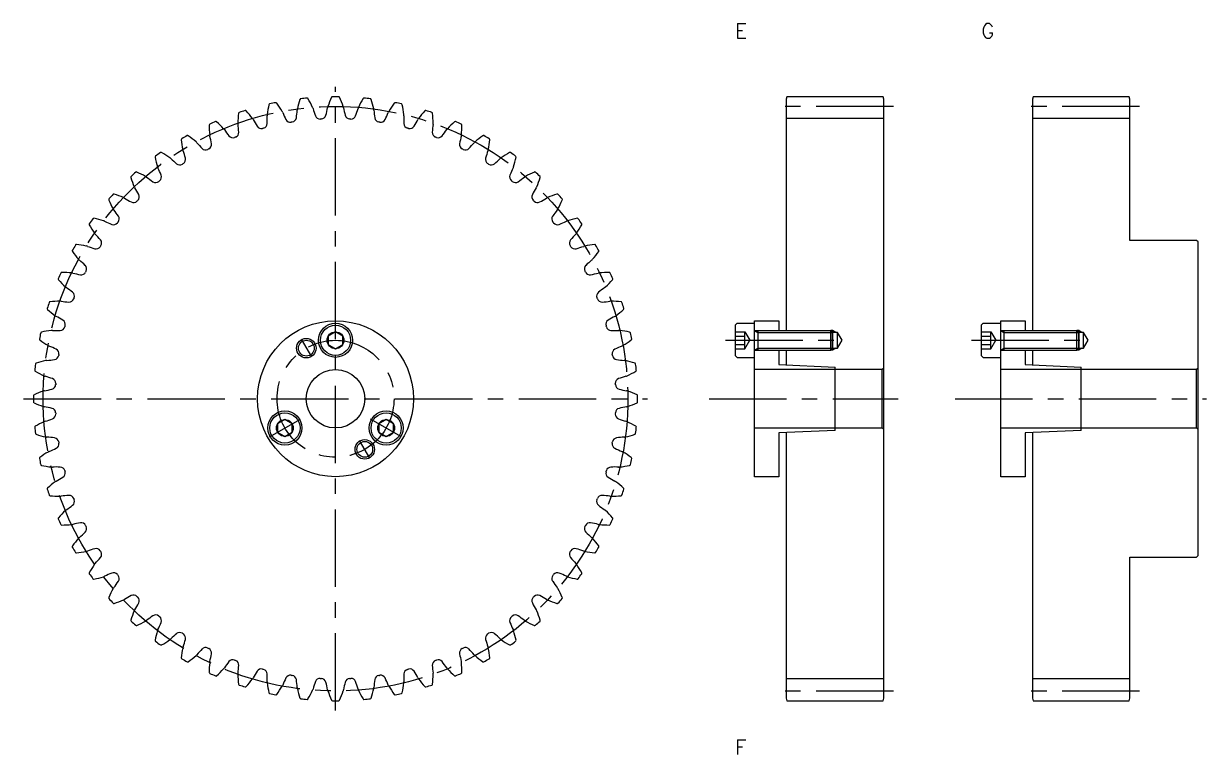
# Model space of a CAD drawing. Extents: x -2 to 241, y -18 to 296.
# Drawn here: x -2 to 240.7, y 146 to 296 of the extents above; entities that cross this region are included whole.
import ezdxf

# ---------------------------------------------------------------- set-up
doc = ezdxf.new("R2010")
doc.units = 0
doc.header["$LTSCALE"] = 0.5
doc.linetypes.add('CENTER', pattern=[50.8, 31.75, -6.35, 6.35, -6.35])
for name, color, linetype in [('MSM_CENTER', 1, 'CENTER'), ('MSM_CONTINUOUS', 7, 'CONTINUOUS'), ('MSM_NARROW', 5, 'CONTINUOUS'), ('MSM_PART_NUMBER', 7, 'CONTINUOUS')]:
    doc.layers.add(name, color=color, linetype=linetype)
doc.styles.get("Standard").update_dxf_attribs({"font": 'txt.shx', "height": 2, "bigfont": 'bigfont.shx'})

# ---------------------------------------------------------------- blocks, each defined once
blk = doc.blocks.new('*U2')
at = {"layer": 'MSM_PART_NUMBER'}
blk.add_text('F', height=3, dxfattribs=at).set_placement((144, 146))
blk = doc.blocks.new('*U8')
at = {"layer": 'MSM_PART_NUMBER'}
blk.add_text('E', height=3, dxfattribs=at).set_placement((144, 293))
blk = doc.blocks.new('*U9')
at = {"layer": 'MSM_PART_NUMBER'}
blk.add_text('G', height=3, dxfattribs=at).set_placement((194.5, 293))

msp = doc.modelspace()

# ---------------------------------------------------------------- linework, layer by layer
at = {"layer": 'MSM_CENTER'}
for p, q in [((62, 155), (62, 283)), ((176.5, 279), (152.5, 279)), ((227, 279), (203, 279)), ((54.95, 231.21), (57.05, 227.57)), ((142, 231), (166.51, 231)), ((192.5, 231), (217.01, 231)), ((-2, 219), (126, 219)), ((138.64, 219), (177.47, 219)), ((189.14, 219), (240.7, 219)), ((48.43, 211.16), (54.79, 214.84)), ((75.57, 211.16), (69.21, 214.84)), ((69.05, 206.79), (66.95, 210.43)), ((176.5, 159), (152.5, 159)), ((227, 159), (203, 159))]:
    msp.add_line(p, q, dxfattribs=at)
for radius in [60, 12]:
    msp.add_circle((62, 219), radius, dxfattribs=at)
at = {"layer": 'MSM_CONTINUOUS'}
for p, q in [((154.63, 281), (154.5, 280.5)), ((154.5, 280.5), (154.5, 233)), ((174.37, 281), (154.63, 281)), ((174.5, 280.5), (174.37, 281)), ((174.5, 157.5), (174.5, 280.5)), ((205.13, 281), (205, 280.5)), ((205, 280.5), (205, 233)), ((224.87, 281), (205.13, 281)), ((225, 280.5), (224.87, 281)), ((225, 251.5), (225, 280.5)), ((174.5, 276.5), (154.5, 276.5)), ((225, 276.5), (205, 276.5)), ((238.7, 251.5), (225, 251.5)), ((239, 251.2), (238.7, 251.5)), ((239, 186.8), (239, 251.2)), ((144, 234.1), (144.4, 234.5)), ((144, 234.1), (144, 227.9)), ((144.4, 234.5), (148, 234.5)), ((148, 203), (148, 235)), ((148, 235), (153, 235)), ((148, 233), (163.62, 233)), ((148.66, 233), (148.66, 229)), ((153, 235), (153, 233)), ((163.62, 229), (163.62, 233)), ((164, 232.62), (163.62, 233)), ((194.5, 234.1), (194.9, 234.5)), ((194.5, 234.1), (194.5, 227.9)), ((194.9, 234.5), (198.5, 234.5)), ((198.5, 203), (198.5, 235)), ((198.5, 235), (203.5, 235)), ((198.5, 233), (214.12, 233)), ((199.16, 233), (199.16, 229)), ((203.5, 235), (203.5, 233)), ((214.12, 229), (214.12, 233)), ((214.5, 232.62), (214.12, 233)), ((62, 232.73), (60.5, 231.87)), ((60.5, 231.87), (60.5, 230.13)), ((63.5, 231.87), (62, 232.73)), ((63.5, 230.13), (63.5, 231.87)), ((144, 232.73), (146, 232.73)), ((144, 231.87), (146, 231.87)), ((146, 232.73), (147, 231)), ((146, 229.27), (146, 232.73)), ((146, 229.27), (147, 231)), ((165, 232.62), (164, 232.62)), ((164, 229.38), (164, 232.62)), ((165.94, 231), (165, 232.62)), ((165, 229.38), (165, 232.62)), ((165, 229.38), (165.94, 231)), ((194.5, 232.73), (196.5, 232.73)), ((194.5, 231.87), (196.5, 231.87)), ((196.5, 232.73), (197.5, 231)), ((196.5, 229.27), (196.5, 232.73)), ((196.5, 229.27), (197.5, 231)), ((215.5, 232.62), (214.5, 232.62)), ((214.5, 229.38), (214.5, 232.62)), ((216.44, 231), (215.5, 232.62)), ((215.5, 229.38), (215.5, 232.62)), ((215.5, 229.38), (216.44, 231)), ((60.5, 230.13), (62, 229.27)), ((62, 229.27), (63.5, 230.13)), ((144, 230.13), (146, 230.13)), ((144, 229.27), (146, 229.27)), ((148, 229), (163.62, 229)), ((153, 229), (153, 226)), ((154.5, 229), (154.5, 225.93)), ((163.62, 229), (164, 229.38)), ((164, 229.38), (165, 229.38)), ((194.5, 230.13), (196.5, 230.13)), ((194.5, 229.27), (196.5, 229.27)), ((198.5, 229), (214.12, 229)), ((203.5, 229), (203.5, 226)), ((205, 229), (205, 225.93)), ((214.12, 229), (214.5, 229.38)), ((214.5, 229.38), (215.5, 229.38)), ((144.4, 227.5), (144, 227.9)), ((144.4, 227.5), (148, 227.5)), ((153, 226), (164.5, 225.5)), ((194.9, 227.5), (194.5, 227.9)), ((194.9, 227.5), (198.5, 227.5)), ((203.5, 226), (215, 225.5)), ((174.2, 225), (148, 225)), ((164.5, 212.5), (164.5, 225.5)), ((174.5, 225.3), (174.2, 225)), ((174.2, 213), (174.2, 225)), ((238.7, 225), (198.5, 225)), ((215, 212.5), (215, 225.5)), ((239, 225.3), (238.7, 225)), ((238.7, 213), (238.7, 225)), ((51.61, 214.73), (50.11, 213.87)), ((50.11, 213.87), (50.11, 212.13)), ((53.11, 213.87), (51.61, 214.73)), ((53.11, 212.13), (53.11, 213.87)), ((72.39, 214.73), (70.89, 213.87)), ((70.89, 213.87), (70.89, 212.13)), ((73.89, 213.87), (72.39, 214.73)), ((73.89, 212.13), (73.89, 213.87)), ((50.11, 212.13), (51.61, 211.27)), ((51.61, 211.27), (53.11, 212.13)), ((70.89, 212.13), (72.39, 211.27)), ((72.39, 211.27), (73.89, 212.13)), ((148, 213), (174.2, 213)), ((164.5, 212.5), (153, 212)), ((153, 212), (153, 203)), ((154.5, 212.07), (154.5, 157.5)), ((174.2, 213), (174.5, 212.7)), ((198.5, 213), (238.7, 213)), ((215, 212.5), (203.5, 212)), ((203.5, 212), (203.5, 203)), ((205, 212.07), (205, 157.5)), ((238.7, 213), (239, 212.7)), ((153, 203), (148, 203)), ((203.5, 203), (198.5, 203)), ((225, 157.5), (225, 186.5)), ((225, 186.5), (238.7, 186.5)), ((238.7, 186.5), (239, 186.8)), ((174.5, 161.5), (154.5, 161.5)), ((225, 161.5), (205, 161.5)), ((154.5, 157.5), (154.63, 157)), ((154.63, 157), (174.37, 157)), ((174.37, 157), (174.5, 157.5)), ((205, 157.5), (205.13, 157)), ((205.13, 157), (224.87, 157)), ((224.87, 157), (225, 157.5))]:
    msp.add_line(p, q, dxfattribs=at)
for centre, radius in [((62, 219), 16), ((62, 231), 3.5), ((62, 231), 3.1), ((56, 229.39), 1.62), ((62, 231), 1.73), ((62, 219), 6), ((51.61, 213), 3.5), ((51.61, 213), 3.1), ((72.39, 213), 3.5), ((72.39, 213), 3.1), ((51.61, 213), 1.73), ((72.39, 213), 1.73), ((68, 208.61), 1.62)]:
    msp.add_circle(centre, radius, dxfattribs=at)
for centre, radius, start, end in [((67.86, 275.08), 20, 167.6513, 173.5), ((48.52, 279.31), 0.2, 102.5961, 167.6513), ((62, 219), 62, 101.4039, 102.5961), ((49.78, 279.58), 0.2, 36.3487, 101.4039), ((33.83, 267.84), 20, 30.5, 36.3487), ((73.69, 274.16), 20, 161.6513, 167.5), ((54.9, 280.39), 0.2, 96.5961, 161.6513), ((62, 219), 62, 95.4039, 96.5961), ((56.18, 280.53), 0.2, 30.3487, 95.4039), ((39.09, 270.52), 20, 24.5, 30.3487), ((79.4, 272.63), 20, 155.6513, 161.5), ((61.36, 280.8), 0.2, 90.5961, 155.6513), ((62, 219), 62, 89.4039, 90.5961), ((62.64, 280.8), 0.2, 24.3487, 89.4039), ((44.6, 272.63), 20, 18.5, 24.3487), ((84.91, 270.52), 20, 149.6513, 155.5), ((67.82, 280.53), 0.2, 84.5961, 149.6513), ((62, 219), 62, 83.4039, 84.5961), ((69.1, 280.39), 0.2, 18.3487, 83.4039), ((50.31, 274.16), 20, 12.5, 18.3487), ((90.17, 267.84), 20, 143.6513, 149.5), ((74.22, 279.58), 0.2, 78.5961, 143.6513), ((62, 219), 62, 77.4039, 78.5961), ((75.48, 279.31), 0.2, 12.3487, 77.4039), ((56.14, 275.08), 20, 6.5, 12.3487), ((61.97, 275.38), 20, 173.6513, 179.5), ((42.29, 277.57), 0.2, 108.5961, 173.6513), ((62, 219), 62, 107.4039, 108.5961), ((43.52, 277.97), 0.2, 42.3487, 107.4039), ((28.88, 264.63), 20, 36.5, 42.3487), ((49.64, 277.15), 1.66, 173.5, 181.8011), ((23.99, 276.37), 24, 357.9382, 1.758), ((49.64, 277.15), 1.66, 22.1989, 30.5), ((73.39, 286.86), 24, 202.242, 206.0618), ((30.2, 280.02), 24, 351.9382, 355.758), ((55.79, 278.13), 1.66, 167.5, 175.8011), ((55.79, 278.13), 1.66, 16.1989, 24.5), ((80.42, 285.3), 24, 196.242, 200.0618), ((58.81, 277.41), 1, 200.0618, 273.1225), ((59.06, 277.43), 1, 272.8776, 345.9382), ((36.75, 283.01), 24, 345.9382, 349.758), ((62, 278.45), 1.66, 161.5, 169.8011), ((62, 278.45), 1.66, 10.1989, 18.5), ((87.25, 283.01), 24, 190.242, 194.0618), ((64.94, 277.43), 1, 194.0618, 267.1224), ((65.19, 277.41), 1, 266.8776, 339.9382), ((43.58, 285.3), 24, 339.9382, 343.758), ((68.21, 278.13), 1.66, 155.5, 163.8011), ((68.21, 278.13), 1.66, 4.1989, 12.5), ((93.8, 280.02), 24, 184.242, 188.0618), ((50.61, 286.86), 24, 333.9382, 337.758), ((74.36, 277.15), 1.66, 149.5, 157.8011), ((74.36, 277.15), 1.66, 358.1989, 6.5), ((100.01, 276.37), 24, 178.242, 182.0618), ((95.12, 264.63), 20, 137.6513, 143.5), ((80.48, 277.97), 0.2, 72.5961, 137.6513), ((62, 219), 62, 71.4039, 72.5961), ((81.71, 277.57), 0.2, 6.3487, 71.4039), ((62.03, 275.38), 20, 0.5, 6.3487), ((36.28, 275.19), 0.2, 114.5961, 179.6513), ((56.08, 275.07), 20, 179.6513, 185.5), ((62, 219), 62, 113.4039, 114.5961), ((37.45, 275.72), 0.2, 48.3487, 113.4039), ((24.29, 260.92), 20, 42.5, 48.3487), ((37.82, 273.31), 1.66, 34.1989, 42.5), ((43.63, 275.54), 1.66, 179.5, 187.8011), ((18.21, 272.08), 24, 3.9382, 7.758), ((43.63, 275.54), 1.66, 28.1989, 36.5), ((66.23, 287.68), 24, 208.242, 212.0618), ((46.74, 275.47), 1, 212.0618, 285.1225), ((62, 219), 57.5, 104.8776, 105.1224), ((46.98, 275.54), 1, 284.8776, 357.9382), ((52.73, 276.76), 1, 206.0618, 279.1225), ((62, 219), 57.5, 98.8776, 99.1224), ((52.97, 276.8), 1, 278.8776, 351.9382), ((62, 219), 57.5, 92.8776, 93.1224), ((62, 219), 57.5, 86.8776, 87.1224), ((71.03, 276.8), 1, 188.0618, 261.1224), ((62, 219), 57.5, 80.8776, 81.1224), ((71.27, 276.76), 1, 260.8776, 333.9382), ((77.02, 275.54), 1, 182.0618, 255.1224), ((62, 219), 57.5, 74.8776, 75.1224), ((77.26, 275.47), 1, 254.8776, 327.9382), ((57.77, 287.68), 24, 327.9382, 331.758), ((80.37, 275.54), 1.66, 143.5, 151.8011), ((105.79, 272.08), 24, 172.242, 176.0618), ((80.37, 275.54), 1.66, 352.1989, 0.5), ((86.18, 273.31), 1.66, 137.5, 145.8011), ((99.71, 260.92), 20, 131.6513, 137.5), ((86.55, 275.72), 0.2, 66.5961, 131.6513), ((62, 219), 62, 65.4039, 66.5961), ((87.72, 275.19), 0.2, 0.3487, 65.4039), ((67.92, 275.07), 20, 354.5, 0.3487), ((30.54, 272.2), 0.2, 120.5961, 185.6513), ((50.25, 274.15), 20, 185.6513, 191.5), ((62, 219), 62, 119.4039, 120.5961), ((31.66, 272.84), 0.2, 54.3487, 119.4039), ((20.12, 256.75), 20, 48.5, 54.3487), ((37.82, 273.31), 1.66, 185.5, 193.8011), ((12.9, 267.21), 24, 9.9382, 13.758), ((59.03, 287.75), 24, 214.242, 218.0618), ((40.92, 273.57), 1, 218.0618, 291.1225), ((62, 219), 57.5, 110.8776, 111.1224), ((41.15, 273.66), 1, 290.8776, 3.9382), ((82.85, 273.66), 1, 176.0618, 249.1224), ((62, 219), 57.5, 68.8776, 69.1224), ((83.08, 273.57), 1, 248.8776, 321.9382), ((64.97, 287.75), 24, 321.9382, 325.758), ((111.1, 267.21), 24, 166.242, 170.0618), ((86.18, 273.31), 1.66, 346.1989, 354.5), ((103.88, 256.75), 20, 125.6513, 131.5), ((92.34, 272.84), 0.2, 60.5961, 125.6513), ((62, 219), 62, 59.4039, 60.5961), ((73.75, 274.15), 20, 348.5, 354.3487), ((93.46, 272.2), 0.2, 354.3487, 59.4039), ((62, 219), 62, 125.4039, 126.5961), ((26.2, 269.37), 0.2, 60.3487, 125.4039), ((16.4, 252.17), 20, 54.5, 60.3487), ((32.27, 270.49), 1.66, 191.5, 199.8011), ((8.13, 261.81), 24, 15.9382, 19.758), ((32.27, 270.49), 1.66, 40.1989, 48.5), ((51.86, 287.06), 24, 220.242, 224.0618), ((35.33, 271.07), 1, 224.0618, 297.1225), ((62, 219), 57.5, 116.8776, 117.1224), ((35.55, 271.18), 1, 296.8776, 9.9382), ((88.45, 271.18), 1, 170.0618, 243.1224), ((62, 219), 57.5, 62.8776, 63.1224), ((88.67, 271.07), 1, 242.8776, 315.9382), ((72.14, 287.06), 24, 315.9382, 319.758), ((91.73, 270.49), 1.66, 131.5, 139.8011), ((115.87, 261.81), 24, 160.242, 164.0618), ((91.73, 270.49), 1.66, 340.1989, 348.5), ((107.6, 252.17), 20, 119.6513, 125.5), ((97.8, 269.37), 0.2, 54.5961, 119.6513), ((62, 219), 62, 53.4039, 54.5961), ((25.16, 268.62), 0.2, 126.5961, 191.6513), ((44.55, 272.62), 20, 191.6513, 197.5), ((27.05, 267.1), 1.66, 46.1989, 54.5), ((44.8, 285.63), 24, 226.242, 230.0618), ((30.03, 267.99), 1, 230.0618, 303.1225), ((62, 219), 57.5, 122.8776, 123.1224), ((30.24, 268.13), 1, 302.8776, 15.9382), ((93.76, 268.13), 1, 164.0618, 237.1224), ((62, 219), 57.5, 56.8776, 57.1224), ((93.97, 267.99), 1, 236.8776, 309.9382), ((79.2, 285.63), 24, 309.9382, 313.758), ((96.95, 267.1), 1.66, 125.5, 133.8011), ((79.45, 272.62), 20, 342.5, 348.3487), ((98.84, 268.62), 0.2, 348.3487, 53.4039), ((20.17, 264.49), 0.2, 132.5961, 197.6513), ((62, 219), 62, 131.4039, 132.5961), ((21.13, 265.35), 0.2, 66.3487, 131.4039), ((13.18, 247.22), 20, 60.5, 66.3487), ((22.22, 263.18), 1.66, 52.1989, 60.5), ((27.05, 267.1), 1.66, 197.5, 205.8011), ((3.95, 255.95), 24, 21.9382, 25.758), ((25.28, 264.54), 1, 308.8776, 21.9382), ((98.72, 264.54), 1, 158.0618, 231.1224), ((120.05, 255.95), 24, 154.242, 158.0618), ((96.95, 267.1), 1.66, 334.1989, 342.5), ((101.78, 263.18), 1.66, 119.5, 127.8011), ((110.82, 247.22), 20, 113.6513, 119.5), ((102.87, 265.35), 0.2, 48.5961, 113.6513), ((62, 219), 62, 47.4039, 48.5961), ((103.83, 264.49), 0.2, 342.3487, 47.4039), ((39.04, 270.5), 20, 197.6513, 203.5), ((22.22, 263.18), 1.66, 203.5, 211.8011), ((0.4, 249.68), 24, 27.9382, 31.758), ((37.93, 283.47), 24, 232.242, 236.0618), ((25.09, 264.38), 1, 236.0618, 309.1225), ((62, 219), 57.5, 128.8776, 129.1224), ((62, 219), 57.5, 50.8776, 51.1224), ((98.91, 264.38), 1, 230.8776, 303.9382), ((86.07, 283.47), 24, 303.9382, 307.758), ((123.6, 249.68), 24, 148.242, 152.0618), ((101.78, 263.18), 1.66, 328.1989, 336.5), ((84.96, 270.5), 20, 336.5, 342.3487), ((15.65, 259.87), 0.2, 138.5961, 203.6513), ((33.78, 267.82), 20, 203.6513, 209.5), ((62, 219), 62, 137.4039, 138.5961), ((16.51, 260.83), 0.2, 72.3487, 137.4039), ((10.5, 241.96), 20, 66.5, 72.3487), ((17.82, 258.78), 1.66, 58.1989, 66.5), ((31.32, 280.6), 24, 238.242, 242.0618), ((62, 219), 57.5, 134.8776, 135.1224), ((20.72, 260.45), 1, 314.8776, 27.9382), ((103.28, 260.45), 1, 152.0618, 225.1224), ((62, 219), 57.5, 44.8776, 45.1224), ((92.68, 280.6), 24, 297.9382, 301.758), ((106.18, 258.78), 1.66, 113.5, 121.8011), ((113.5, 241.96), 20, 107.6513, 113.5), ((107.49, 260.83), 0.2, 42.5961, 107.6513), ((90.22, 267.82), 20, 330.5, 336.3487), ((62, 219), 62, 41.4039, 42.5961), ((108.35, 259.87), 0.2, 336.3487, 41.4039), ((17.82, 258.78), 1.66, 209.5, 217.8011), ((-2.47, 243.07), 24, 33.9382, 37.758), ((20.55, 260.28), 1, 242.0618, 315.1225), ((103.45, 260.28), 1, 224.8776, 297.9382), ((126.47, 243.07), 24, 142.242, 146.0618), ((106.18, 258.78), 1.66, 322.1989, 330.5), ((11.63, 254.8), 0.2, 144.5961, 209.6513), ((62, 219), 62, 143.4039, 144.5961), ((12.38, 255.84), 0.2, 78.3487, 143.4039), ((8.38, 236.45), 20, 72.5, 78.3487), ((13.9, 253.95), 1.66, 64.1989, 72.5), ((25.05, 277.05), 24, 244.242, 248.0618), ((16.46, 255.72), 1, 248.0618, 321.1225), ((62, 219), 57.5, 140.8776, 141.1224), ((16.62, 255.91), 1, 320.8776, 33.9382), ((107.38, 255.91), 1, 146.0618, 219.1224), ((62, 219), 57.5, 38.8776, 39.1224), ((107.54, 255.72), 1, 218.8776, 291.9382), ((98.95, 277.05), 24, 291.9382, 295.758), ((110.1, 253.95), 1.66, 107.5, 115.8011), ((115.62, 236.45), 20, 101.6513, 107.5), ((111.62, 255.84), 0.2, 36.5961, 101.6513), ((62, 219), 62, 35.4039, 36.5961), ((112.37, 254.8), 0.2, 330.3487, 35.4039), ((28.83, 264.6), 20, 209.6513, 215.5), ((13.9, 253.95), 1.66, 215.5, 223.8011), ((-4.63, 236.2), 24, 39.9382, 43.758), ((128.63, 236.2), 24, 136.242, 140.0618), ((110.1, 253.95), 1.66, 316.1989, 324.5), ((95.17, 264.6), 20, 324.5, 330.3487), ((62, 219), 62, 149.4039, 150.5961), ((8.8, 250.46), 0.2, 84.3487, 149.4039), ((6.85, 230.75), 20, 78.5, 84.3487), ((10.51, 248.73), 1.66, 70.1989, 78.5), ((19.19, 272.87), 24, 250.242, 254.0618), ((12.87, 250.76), 1, 254.0618, 327.1225), ((62, 219), 57.5, 146.8776, 147.1224), ((13.01, 250.97), 1, 326.8776, 39.9382), ((110.99, 250.97), 1, 140.0618, 213.1224), ((62, 219), 57.5, 32.8776, 33.1224), ((111.13, 250.76), 1, 212.8776, 285.9382), ((104.81, 272.87), 24, 285.9382, 289.758), ((113.49, 248.73), 1.66, 101.5, 109.8011), ((117.15, 230.75), 20, 95.6513, 101.5), ((115.2, 250.46), 0.2, 30.5961, 95.6513), ((62, 219), 62, 29.4039, 30.5961), ((8.16, 249.34), 0.2, 150.5961, 215.6513), ((24.25, 260.88), 20, 215.6513, 221.5), ((10.51, 248.73), 1.66, 221.5, 229.8011), ((113.49, 248.73), 1.66, 310.1989, 318.5), ((99.75, 260.88), 20, 318.5, 324.3487), ((115.84, 249.34), 0.2, 324.3487, 29.4039), ((-6.06, 229.14), 24, 45.9382, 49.758), ((9.93, 245.67), 1, 332.8776, 45.9382), ((62, 219), 57.5, 152.8776, 153.1224), ((114.07, 245.67), 1, 134.0618, 207.1224), ((62, 219), 57.5, 26.8776, 27.1224), ((130.06, 229.14), 24, 130.242, 134.0618), ((5.28, 243.55), 0.2, 156.5961, 221.6513), ((62, 219), 62, 155.4039, 156.5961), ((20.08, 256.71), 20, 221.6513, 227.5), ((5.81, 244.72), 0.2, 90.3487, 155.4039), ((5.93, 224.92), 20, 84.5, 90.3487), ((7.69, 243.18), 1.66, 76.1989, 84.5), ((13.79, 268.1), 24, 256.242, 260.0618), ((9.82, 245.45), 1, 260.0618, 333.1225), ((114.18, 245.45), 1, 206.8776, 279.9382), ((110.21, 268.1), 24, 279.9382, 283.758), ((116.31, 243.18), 1.66, 95.5, 103.8011), ((118.07, 224.92), 20, 89.6513, 95.5), ((103.92, 256.71), 20, 312.5, 318.3487), ((118.19, 244.72), 0.2, 24.5961, 89.6513), ((62, 219), 62, 23.4039, 24.5961), ((118.72, 243.55), 0.2, 318.3487, 23.4039), ((7.69, 243.18), 1.66, 227.5, 235.8011), ((-6.75, 221.97), 24, 51.9382, 55.758), ((7.43, 240.08), 1, 338.8776, 51.9382), ((116.57, 240.08), 1, 128.0618, 201.1224), ((130.75, 221.97), 24, 124.242, 128.0618), ((116.31, 243.18), 1.66, 304.1989, 312.5), ((62, 219), 62, 161.4039, 162.5961), ((3.43, 238.71), 0.2, 96.3487, 161.4039), ((5.62, 219.03), 20, 90.5, 96.3487), ((5.46, 237.37), 1.66, 82.1989, 90.5), ((8.92, 262.79), 24, 262.242, 266.0618), ((7.34, 239.85), 1, 266.0618, 339.1225), ((62, 219), 57.5, 158.8776, 159.1224), ((62, 219), 57.5, 20.8776, 21.1224), ((116.66, 239.85), 1, 200.8776, 273.9382), ((115.08, 262.79), 24, 273.9382, 277.758), ((118.54, 237.37), 1.66, 89.5, 97.8011), ((118.38, 219.03), 20, 83.6513, 89.5), ((120.57, 238.71), 0.2, 18.5961, 83.6513), ((62, 219), 62, 17.4039, 18.5961), ((3.03, 237.48), 0.2, 162.5961, 227.6513), ((16.37, 252.12), 20, 227.6513, 233.5), ((5.46, 237.37), 1.66, 233.5, 241.8011), ((-6.68, 214.77), 24, 57.9382, 61.758), ((130.68, 214.77), 24, 118.242, 122.0618), ((118.54, 237.37), 1.66, 298.1989, 306.5), ((107.63, 252.12), 20, 306.5, 312.3487), ((120.97, 237.48), 0.2, 312.3487, 17.4039), ((5.92, 213.14), 20, 96.5, 102.3487), ((3.85, 231.36), 1.66, 88.1989, 96.5), ((4.63, 257.01), 24, 268.242, 272.0618), ((5.46, 234.02), 1, 272.0618, 345.1225), ((5.53, 234.26), 1, 344.8776, 57.9382), ((62, 219), 57.5, 164.8776, 165.1224), ((118.47, 234.26), 1, 122.0618, 195.1224), ((62, 219), 57.5, 14.8776, 15.1224), ((118.54, 234.02), 1, 194.8776, 267.9382), ((119.37, 257.01), 24, 267.9382, 271.758), ((120.15, 231.36), 1.66, 83.5, 91.8011), ((118.08, 213.14), 20, 77.6513, 83.5), ((62, 219), 62, 167.4039, 168.5961), ((1.42, 231.22), 0.2, 168.5961, 233.6513), ((13.16, 247.17), 20, 233.6513, 239.5), ((1.69, 232.48), 0.2, 102.3487, 167.4039), ((110.84, 247.17), 20, 300.5, 306.3487), ((122.31, 232.48), 0.2, 12.5961, 77.6513), ((62, 219), 62, 11.4039, 12.5961), ((122.58, 231.22), 0.2, 306.3487, 11.4039), ((3.85, 231.36), 1.66, 239.5, 247.8011), ((-5.86, 207.61), 24, 63.9382, 67.758), ((4.24, 228.27), 1, 350.8776, 63.9382), ((119.76, 228.27), 1, 116.0618, 189.1224), ((129.86, 207.61), 24, 112.242, 116.0618), ((120.15, 231.36), 1.66, 292.1989, 300.5), ((62, 219), 62, 173.4039, 174.5961), ((0.61, 226.1), 0.2, 108.3487, 173.4039), ((6.84, 207.31), 20, 102.5, 108.3487), ((2.87, 225.21), 1.66, 94.1989, 102.5), ((0.98, 250.8), 24, 274.242, 278.0618), ((4.2, 228.03), 1, 278.0618, 351.1225), ((62, 219), 57.5, 170.8776, 171.1224), ((62, 219), 57.5, 8.8776, 9.1224), ((119.8, 228.03), 1, 188.8776, 261.9382), ((123.02, 250.8), 24, 261.9382, 265.758), ((121.13, 225.21), 1.66, 77.5, 85.8011), ((117.16, 207.31), 20, 71.6513, 77.5), ((123.39, 226.1), 0.2, 6.5961, 71.6513), ((62, 219), 62, 5.4039, 6.5961), ((0.47, 224.82), 0.2, 174.5961, 239.6513), ((10.48, 241.91), 20, 239.6513, 245.5), ((2.87, 225.21), 1.66, 245.5, 253.8011), ((-4.3, 200.58), 24, 69.9382, 73.758), ((128.3, 200.58), 24, 106.242, 110.0618), ((121.13, 225.21), 1.66, 286.1989, 294.5), ((113.52, 241.91), 20, 294.5, 300.3487), ((123.53, 224.82), 0.2, 300.3487, 5.4039), ((-2.01, 244.25), 24, 280.242, 284.0618), ((3.57, 221.94), 1, 284.0618, 357.1225), ((3.59, 222.19), 1, 356.8776, 69.9382), ((62, 219), 57.5, 176.8776, 177.1224), ((120.41, 222.19), 1, 110.0618, 183.1224), ((62, 219), 57.5, 2.8776, 3.1224), ((120.43, 221.94), 1, 182.8776, 255.9382), ((126.01, 244.25), 24, 255.9382, 259.758), ((0.2, 219.64), 0.2, 114.3487, 179.4039), ((62, 219), 62, 179.4039, 180.5961), ((8.37, 201.6), 20, 108.5, 114.3487), ((2.55, 219), 1.66, 100.1989, 108.5), ((121.45, 219), 1.66, 71.5, 79.8011), ((115.63, 201.6), 20, 65.6513, 71.5), ((123.8, 219.64), 0.2, 0.5961, 65.6513), ((62, 219), 62, 359.4039, 0.5961), ((0.2, 218.36), 0.2, 180.5961, 245.6513), ((8.37, 236.4), 20, 245.6513, 251.5), ((2.55, 219), 1.66, 251.5, 259.8011), ((-2.01, 193.75), 24, 75.9382, 79.758), ((3.57, 216.06), 1, 2.8776, 75.9382), ((62, 219), 57.5, 182.8776, 183.1224), ((62, 219), 57.5, 356.8776, 357.1224), ((120.43, 216.06), 1, 104.0618, 177.1224), ((126.01, 193.75), 24, 100.242, 104.0618), ((121.45, 219), 1.66, 280.1989, 288.5), ((115.63, 236.4), 20, 288.5, 294.3487), ((123.8, 218.36), 0.2, 294.3487, 359.4039), ((10.48, 196.09), 20, 114.5, 120.3487), ((2.87, 212.79), 1.66, 106.1989, 114.5), ((-4.3, 237.42), 24, 286.242, 290.0618), ((3.59, 215.81), 1, 290.0618, 3.1225), ((120.41, 215.81), 1, 176.8775, 249.9382), ((128.3, 237.42), 24, 249.9382, 253.758), ((121.13, 212.79), 1.66, 65.5, 73.8011), ((113.52, 196.09), 20, 59.6513, 65.5), ((0.47, 213.18), 0.2, 120.3487, 185.4039), ((62, 219), 62, 185.4039, 186.5961), ((0.61, 211.9), 0.2, 186.5961, 251.6513), ((6.84, 230.69), 20, 251.6513, 257.5), ((2.87, 212.79), 1.66, 257.5, 265.8011), ((121.13, 212.79), 1.66, 274.1989, 282.5), ((117.16, 230.69), 20, 282.5, 288.3487), ((123.39, 211.9), 0.2, 288.3487, 353.4039), ((62, 219), 62, 353.4039, 354.5961), ((123.53, 213.18), 0.2, 354.5961, 59.6513), ((0.98, 187.2), 24, 81.9382, 85.758), ((-5.86, 230.39), 24, 292.242, 296.0618), ((4.2, 209.97), 1, 8.8775, 81.9382), ((4.24, 209.73), 1, 296.0618, 9.1225), ((62, 219), 57.5, 188.8776, 189.1224), ((119.76, 209.73), 1, 170.8776, 243.9382), ((62, 219), 57.5, 350.8776, 351.1224), ((119.8, 209.97), 1, 98.0618, 171.1224), ((129.86, 230.39), 24, 243.9382, 247.758), ((123.02, 187.2), 24, 94.242, 98.0618), ((1.42, 206.78), 0.2, 126.3487, 191.4039), ((62, 219), 62, 191.4039, 192.5961), ((13.16, 190.83), 20, 120.5, 126.3487), ((3.85, 206.64), 1.66, 112.1989, 120.5), ((120.15, 206.64), 1.66, 59.5, 67.8011), ((110.84, 190.83), 20, 53.6513, 59.5), ((62, 219), 62, 347.4039, 348.5961), ((122.58, 206.78), 0.2, 348.5961, 53.6513), ((1.69, 205.52), 0.2, 192.5961, 257.6513), ((5.92, 224.86), 20, 257.6513, 263.5), ((3.85, 206.64), 1.66, 263.5, 271.8011), ((4.63, 180.99), 24, 87.9382, 91.758), ((5.46, 203.98), 1, 14.8775, 87.9382), ((5.53, 203.74), 1, 302.0618, 15.1225), ((62, 219), 57.5, 194.8776, 195.1224), ((118.47, 203.74), 1, 164.8776, 237.9382), ((62, 219), 57.5, 344.8776, 345.1224), ((118.54, 203.98), 1, 92.0618, 165.1224), ((119.37, 180.99), 24, 88.242, 92.0618), ((120.15, 206.64), 1.66, 268.1989, 276.5), ((118.08, 224.86), 20, 276.5, 282.3487), ((122.31, 205.52), 0.2, 282.3487, 347.4039), ((16.37, 185.88), 20, 126.5, 132.3487), ((5.46, 200.63), 1.66, 118.1989, 126.5), ((-6.68, 223.23), 24, 298.242, 302.0618), ((130.68, 223.23), 24, 237.9382, 241.758), ((118.54, 200.63), 1.66, 53.5, 61.8011), ((107.63, 185.88), 20, 47.6513, 53.5), ((3.03, 200.52), 0.2, 132.3487, 197.4039), ((62, 219), 62, 197.4039, 198.5961), ((3.43, 199.29), 0.2, 198.5961, 263.6513), ((5.62, 218.97), 20, 263.6513, 269.5), ((8.92, 175.21), 24, 93.9382, 97.758), ((7.34, 198.15), 1, 20.8775, 93.9382), ((116.66, 198.15), 1, 86.0618, 159.1224), ((115.08, 175.21), 24, 82.242, 86.0618), ((118.38, 218.97), 20, 270.5, 276.3487), ((120.57, 199.29), 0.2, 276.3487, 341.4039), ((62, 219), 62, 341.4039, 342.5961), ((120.97, 200.52), 0.2, 342.5961, 47.6513), ((5.46, 200.63), 1.66, 269.5, 277.8011), ((-6.75, 216.03), 24, 304.242, 308.0618), ((7.43, 197.92), 1, 308.0618, 21.1225), ((62, 219), 57.5, 200.8776, 201.1224), ((116.57, 197.92), 1, 158.8776, 231.9382), ((62, 219), 57.5, 338.8776, 339.1224), ((130.75, 216.03), 24, 231.9382, 235.758), ((118.54, 200.63), 1.66, 262.1989, 270.5), ((5.28, 194.45), 0.2, 138.3487, 203.4039), ((62, 219), 62, 203.4039, 204.5961), ((20.08, 181.29), 20, 132.5, 138.3487), ((7.69, 194.82), 1.66, 124.1989, 132.5), ((116.31, 194.82), 1.66, 47.5, 55.8011), ((103.92, 181.29), 20, 41.6513, 47.5), ((62, 219), 62, 335.4039, 336.5961), ((118.72, 194.45), 0.2, 336.5961, 41.6513), ((5.81, 193.28), 0.2, 204.5961, 269.6513), ((5.93, 213.08), 20, 269.6513, 275.5), ((7.69, 194.82), 1.66, 275.5, 283.8011), ((13.79, 169.9), 24, 99.9382, 103.758), ((9.82, 192.55), 1, 26.8775, 99.9382), ((9.93, 192.33), 1, 314.0618, 27.1225), ((62, 219), 57.5, 206.8776, 207.1224), ((114.07, 192.33), 1, 152.8775, 225.9382), ((62, 219), 57.5, 332.8776, 333.1224), ((114.18, 192.55), 1, 80.0618, 153.1224), ((110.21, 169.9), 24, 76.242, 80.0618), ((116.31, 194.82), 1.66, 256.1989, 264.5), ((118.07, 213.08), 20, 264.5, 270.3487), ((118.19, 193.28), 0.2, 270.3487, 335.4039), ((24.25, 177.12), 20, 138.5, 144.3487), ((10.51, 189.27), 1.66, 130.1989, 138.5), ((-6.06, 208.86), 24, 310.242, 314.0618), ((130.06, 208.86), 24, 225.9382, 229.758), ((113.49, 189.27), 1.66, 41.5, 49.8011), ((99.75, 177.12), 20, 35.6513, 41.5), ((8.16, 188.66), 0.2, 144.3487, 209.4039), ((62, 219), 62, 209.4039, 210.5961), ((8.8, 187.54), 0.2, 210.5961, 275.6513), ((6.85, 207.25), 20, 275.6513, 281.5), ((10.51, 189.27), 1.66, 281.5, 289.8011), ((19.19, 165.13), 24, 105.9382, 109.758), ((12.87, 187.24), 1, 32.8775, 105.9382), ((62, 219), 57.5, 212.8776, 213.1224), ((13.01, 187.03), 1, 320.0618, 33.1225), ((110.99, 187.03), 1, 146.8776, 219.9382), ((62, 219), 57.5, 326.8776, 327.1224), ((111.13, 187.24), 1, 74.0618, 147.1224), ((104.81, 165.13), 24, 70.242, 74.0618), ((113.49, 189.27), 1.66, 250.1989, 258.5), ((117.15, 207.25), 20, 258.5, 264.3487), ((115.2, 187.54), 0.2, 264.3487, 329.4039), ((62, 219), 62, 329.4039, 330.5961), ((115.84, 188.66), 0.2, 330.5961, 35.6513), ((28.83, 173.4), 20, 144.5, 150.3487), ((13.9, 184.05), 1.66, 136.1989, 144.5), ((-4.63, 201.8), 24, 316.242, 320.0618), ((128.63, 201.8), 24, 219.9382, 223.758), ((110.1, 184.05), 1.66, 35.5, 43.8011), ((95.17, 173.4), 20, 29.6513, 35.5), ((11.63, 183.2), 0.2, 150.3487, 215.4039), ((62, 219), 62, 215.4039, 216.5961), ((12.38, 182.16), 0.2, 216.5961, 281.6513), ((8.38, 201.55), 20, 281.6513, 287.5), ((13.9, 184.05), 1.66, 287.5, 295.8011), ((25.05, 160.95), 24, 111.9382, 115.758), ((16.46, 182.28), 1, 38.8775, 111.9382), ((62, 219), 57.5, 218.8776, 219.1224), ((16.62, 182.09), 1, 326.0618, 39.1225), ((107.38, 182.09), 1, 140.8776, 213.9382), ((62, 219), 57.5, 320.8776, 321.1224), ((107.54, 182.28), 1, 68.0618, 141.1224), ((98.95, 160.95), 24, 64.242, 68.0618), ((110.1, 184.05), 1.66, 244.1989, 252.5), ((115.62, 201.55), 20, 252.5, 258.3487), ((111.62, 182.16), 0.2, 258.3487, 323.4039), ((62, 219), 62, 323.4039, 324.5961), ((112.37, 183.2), 0.2, 324.5961, 29.6513), ((33.78, 170.18), 20, 150.5, 156.3487), ((17.82, 179.22), 1.66, 142.1989, 150.5), ((-2.47, 194.93), 24, 322.242, 326.0618), ((126.47, 194.93), 24, 213.9382, 217.758), ((106.18, 179.22), 1.66, 29.5, 37.8011), ((90.22, 170.18), 20, 23.6513, 29.5), ((15.65, 178.13), 0.2, 156.3487, 221.4039), ((62, 219), 62, 221.4039, 222.5961), ((10.5, 196.04), 20, 287.6513, 293.5), ((17.82, 179.22), 1.66, 293.5, 301.8011), ((31.32, 157.4), 24, 117.9382, 121.758), ((20.55, 177.72), 1, 44.8775, 117.9382), ((62, 219), 57.5, 224.8776, 225.1224), ((20.72, 177.55), 1, 332.0618, 45.1225), ((103.28, 177.55), 1, 134.8776, 207.9382), ((62, 219), 57.5, 314.8776, 315.1224), ((103.45, 177.72), 1, 62.0618, 135.1224), ((92.68, 157.4), 24, 58.242, 62.0618), ((106.18, 179.22), 1.66, 238.1989, 246.5), ((113.5, 196.04), 20, 246.5, 252.3487), ((62, 219), 62, 317.4039, 318.5961), ((108.35, 178.13), 0.2, 318.5961, 23.6513), ((16.51, 177.17), 0.2, 222.5961, 287.6513), ((39.04, 167.5), 20, 156.5, 162.3487), ((22.22, 174.82), 1.66, 148.1989, 156.5), ((0.4, 188.32), 24, 328.242, 332.0618), ((123.6, 188.32), 24, 207.9382, 211.758), ((101.78, 174.82), 1.66, 23.5, 31.8011), ((84.96, 167.5), 20, 17.6513, 23.5), ((107.49, 177.17), 0.2, 252.3487, 317.4039), ((20.17, 173.51), 0.2, 162.3487, 227.4039), ((62, 219), 62, 227.4039, 228.5961), ((21.13, 172.65), 0.2, 228.5961, 293.6513), ((13.18, 190.78), 20, 293.6513, 299.5), ((22.22, 174.82), 1.66, 299.5, 307.8011), ((37.93, 154.53), 24, 123.9382, 127.758), ((25.09, 173.62), 1, 50.8776, 123.9382), ((3.95, 182.05), 24, 334.242, 338.0618), ((62, 219), 57.5, 230.8776, 231.1224), ((25.28, 173.46), 1, 338.0618, 51.1225), ((98.72, 173.46), 1, 128.8776, 201.9382), ((120.05, 182.05), 24, 201.9382, 205.758), ((62, 219), 57.5, 308.8776, 309.1224), ((98.91, 173.62), 1, 56.0618, 129.1224), ((86.07, 154.53), 24, 52.242, 56.0618), ((101.78, 174.82), 1.66, 232.1989, 240.5), ((110.82, 190.78), 20, 240.5, 246.3487), ((102.87, 172.65), 0.2, 246.3487, 311.4039), ((62, 219), 62, 311.4039, 312.5961), ((103.83, 173.51), 0.2, 312.5961, 17.6513), ((44.55, 165.38), 20, 162.5, 168.3487), ((27.05, 170.9), 1.66, 154.1989, 162.5), ((44.8, 152.37), 24, 129.9382, 133.758), ((30.03, 170.01), 1, 56.8776, 129.9382), ((62, 219), 57.5, 236.8776, 237.1224), ((30.24, 169.87), 1, 344.0618, 57.1225), ((93.76, 169.87), 1, 122.8776, 195.9382), ((62, 219), 57.5, 302.8776, 303.1224), ((93.97, 170.01), 1, 50.0618, 123.1224), ((79.2, 152.37), 24, 46.242, 50.0618), ((96.95, 170.9), 1.66, 17.5, 25.8011), ((79.45, 165.38), 20, 11.6513, 17.5), ((25.16, 169.38), 0.2, 168.3487, 233.4039), ((62, 219), 62, 233.4039, 234.5961), ((26.2, 168.63), 0.2, 234.5961, 299.6513), ((16.4, 185.83), 20, 299.6513, 305.5), ((27.05, 170.9), 1.66, 305.5, 313.8011), ((50.25, 163.85), 20, 168.5, 174.3487), ((32.27, 167.51), 1.66, 160.1989, 168.5), ((8.13, 176.19), 24, 340.242, 344.0618), ((51.86, 150.94), 24, 135.9382, 139.758), ((35.33, 166.93), 1, 62.8775, 135.9382), ((62, 219), 57.5, 242.8776, 243.1224), ((35.55, 166.82), 1, 350.0618, 63.1225), ((88.45, 166.82), 1, 116.8776, 189.9382), ((62, 219), 57.5, 296.8776, 297.1224), ((88.67, 166.93), 1, 44.0618, 117.1224), ((72.14, 150.94), 24, 40.242, 44.0618), ((115.87, 176.19), 24, 195.9382, 199.758), ((91.73, 167.51), 1.66, 11.5, 19.8011), ((73.75, 163.85), 20, 5.6513, 11.5), ((96.95, 170.9), 1.66, 226.1989, 234.5), ((107.6, 185.83), 20, 234.5, 240.3487), ((97.8, 168.63), 0.2, 240.3487, 305.4039), ((62, 219), 62, 305.4039, 306.5961), ((98.84, 169.38), 0.2, 306.5961, 11.6513), ((30.54, 165.8), 0.2, 174.3487, 239.4039), ((62, 219), 62, 239.4039, 240.5961), ((20.12, 181.25), 20, 305.6513, 311.5), ((32.27, 167.51), 1.66, 311.5, 319.8011), ((37.82, 164.69), 1.66, 166.1989, 174.5), ((12.9, 170.79), 24, 346.242, 350.0618), ((59.03, 150.25), 24, 141.9382, 145.758), ((40.92, 164.43), 1, 68.8775, 141.9382), ((62, 219), 57.5, 248.8776, 249.1224), ((41.15, 164.34), 1, 356.0618, 69.1225), ((82.85, 164.34), 1, 110.8776, 183.9382), ((62, 219), 57.5, 290.8776, 291.1224), ((83.08, 164.43), 1, 38.0618, 111.1224), ((64.97, 150.25), 24, 34.242, 38.0618), ((111.1, 170.79), 24, 189.9382, 193.758), ((86.18, 164.69), 1.66, 5.5, 13.8011), ((91.73, 167.51), 1.66, 220.1989, 228.5), ((103.88, 181.25), 20, 228.5, 234.3487), ((62, 219), 62, 299.4039, 300.5961), ((93.46, 165.8), 0.2, 300.5961, 5.6513), ((31.66, 165.16), 0.2, 240.5961, 305.6513), ((56.08, 162.93), 20, 174.5, 180.3487), ((36.28, 162.81), 0.2, 180.3487, 245.4039), ((62, 219), 62, 245.4039, 246.5961), ((24.29, 177.08), 20, 311.6513, 317.5), ((37.82, 164.69), 1.66, 317.5, 325.8011), ((43.63, 162.46), 1.66, 172.1989, 180.5), ((18.21, 165.92), 24, 352.242, 356.0618), ((66.23, 150.32), 24, 147.9382, 151.758), ((46.74, 162.53), 1, 74.8776, 147.9382), ((62, 219), 57.5, 254.8776, 255.1224), ((46.98, 162.46), 1, 2.0618, 75.1225), ((77.02, 162.46), 1, 104.8776, 177.9382), ((62, 219), 57.5, 284.8776, 285.1224), ((77.26, 162.53), 1, 32.0618, 105.1224), ((57.77, 150.32), 24, 28.242, 32.0618), ((105.79, 165.92), 24, 183.9382, 187.758), ((80.37, 162.46), 1.66, 359.5, 7.8011), ((86.18, 164.69), 1.66, 214.1989, 222.5), ((99.71, 177.08), 20, 222.5, 228.3487), ((62, 219), 62, 293.4039, 294.5961), ((87.72, 162.81), 0.2, 294.5961, 359.6513), ((67.92, 162.93), 20, 359.6513, 5.5), ((92.34, 165.16), 0.2, 234.3487, 299.4039), ((37.45, 162.28), 0.2, 246.5961, 311.6513), ((61.97, 162.62), 20, 180.5, 186.3487), ((42.29, 160.43), 0.2, 186.3487, 251.4039), ((62, 219), 62, 251.4039, 252.5961), ((28.88, 173.37), 20, 317.6513, 323.5), ((43.63, 162.46), 1.66, 323.5, 331.8011), ((23.99, 161.63), 24, 358.242, 2.0618), ((49.64, 160.85), 1.66, 178.1989, 186.5), ((67.86, 162.92), 20, 186.5, 192.3487), ((49.64, 160.85), 1.66, 329.5, 337.8011), ((73.39, 151.14), 24, 153.9382, 157.758), ((52.73, 161.24), 1, 80.8775, 153.9382), ((62, 219), 57.5, 260.8776, 261.1224), ((52.97, 161.2), 1, 8.0618, 81.1225), ((30.2, 157.98), 24, 4.242, 8.0618), ((80.42, 152.7), 24, 159.9382, 163.758), ((58.81, 160.59), 1, 86.8776, 159.9382), ((62, 219), 57.5, 266.8776, 267.1224), ((59.06, 160.57), 1, 14.0618, 87.1225), ((36.75, 154.99), 24, 10.242, 14.0618), ((87.25, 154.99), 24, 165.9382, 169.758), ((64.94, 160.57), 1, 92.8776, 165.9382), ((62, 219), 57.5, 272.8776, 273.1224), ((65.19, 160.59), 1, 20.0618, 93.1225), ((43.58, 152.7), 24, 16.242, 20.0618), ((93.8, 157.98), 24, 171.9382, 175.758), ((71.03, 161.2), 1, 98.8776, 171.9382), ((62, 219), 57.5, 278.8776, 279.1224), ((71.27, 161.24), 1, 26.0618, 99.1225), ((50.61, 151.14), 24, 22.242, 26.0618), ((74.36, 160.85), 1.66, 202.1989, 210.5), ((56.14, 162.92), 20, 347.6513, 353.5), ((100.01, 161.63), 24, 177.9382, 181.758), ((74.36, 160.85), 1.66, 353.5, 1.8011), ((80.37, 162.46), 1.66, 208.1989, 216.5), ((95.12, 173.37), 20, 216.5, 222.3487), ((62, 219), 62, 287.4039, 288.5961), ((81.71, 160.43), 0.2, 288.5961, 353.6513), ((62.03, 162.62), 20, 353.6513, 359.5), ((86.55, 162.28), 0.2, 228.3487, 293.4039), ((43.52, 160.03), 0.2, 252.5961, 317.6513), ((48.52, 158.69), 0.2, 192.3487, 257.4039), ((62, 219), 62, 257.4039, 258.5961), ((49.78, 158.42), 0.2, 258.5961, 323.6513), ((33.83, 170.16), 20, 323.6513, 329.5), ((55.79, 159.87), 1.66, 184.1989, 192.5), ((73.69, 163.84), 20, 192.5, 198.3487), ((39.09, 167.48), 20, 329.6513, 335.5), ((55.79, 159.87), 1.66, 335.5, 343.8011), ((62, 159.55), 1.66, 190.1989, 198.5), ((79.4, 165.37), 20, 198.5, 204.3487), ((44.6, 165.37), 20, 335.6513, 341.5), ((62, 159.55), 1.66, 341.5, 349.8011), ((68.21, 159.87), 1.66, 196.1989, 204.5), ((84.91, 167.48), 20, 204.5, 210.3487), ((50.31, 163.84), 20, 341.6513, 347.5), ((68.21, 159.87), 1.66, 347.5, 355.8011), ((90.17, 170.16), 20, 210.5, 216.3487), ((74.22, 158.42), 0.2, 216.3487, 281.4039), ((62, 219), 62, 281.4039, 282.5961), ((75.48, 158.69), 0.2, 282.5961, 347.6513), ((80.48, 160.03), 0.2, 222.3487, 287.4039), ((54.9, 157.61), 0.2, 198.3487, 263.4039), ((62, 219), 62, 263.4039, 264.5961), ((56.18, 157.47), 0.2, 264.5961, 329.6513), ((61.36, 157.2), 0.2, 204.3487, 269.4039), ((62, 219), 62, 269.4039, 270.5961), ((62.64, 157.2), 0.2, 270.5961, 335.6513), ((67.82, 157.47), 0.2, 210.3487, 275.4039), ((62, 219), 62, 275.4039, 276.5961), ((69.1, 157.61), 0.2, 276.5961, 341.6513)]:
    msp.add_arc(centre, radius, start, end, dxfattribs=at)
at = {"layer": 'MSM_NARROW'}
for p, q in [((148, 233), (148.66, 232.62)), ((164, 233), (163.62, 233)), ((164, 233), (164, 229)), ((164.66, 232.62), (164, 233)), ((198.5, 233), (199.16, 232.62)), ((214.5, 233), (214.12, 233)), ((214.5, 233), (214.5, 229)), ((215.16, 232.62), (214.5, 233)), ((148.66, 232.62), (164, 232.62)), ((199.16, 232.62), (214.5, 232.62)), ((148, 229), (148.66, 229.38)), ((148.66, 229.38), (164, 229.38)), ((164, 229), (163.62, 229)), ((164.66, 229.38), (164, 229)), ((198.5, 229), (199.16, 229.38)), ((199.16, 229.38), (214.5, 229.38)), ((214.5, 229), (214.12, 229)), ((215.16, 229.38), (214.5, 229))]:
    msp.add_line(p, q, dxfattribs=at)
for centre in [(56, 229.39), (68, 208.61)]:
    msp.add_circle(centre, 2, dxfattribs=at)

# ---------------------------------------------------------------- block references
at = {"layer": 'MSM_CONTINUOUS'}
for name in ['*U8', '*U9', '*U2']:
    msp.add_blockref(name, (0, 0), dxfattribs=at)

doc.saveas('drawing.dxf')
